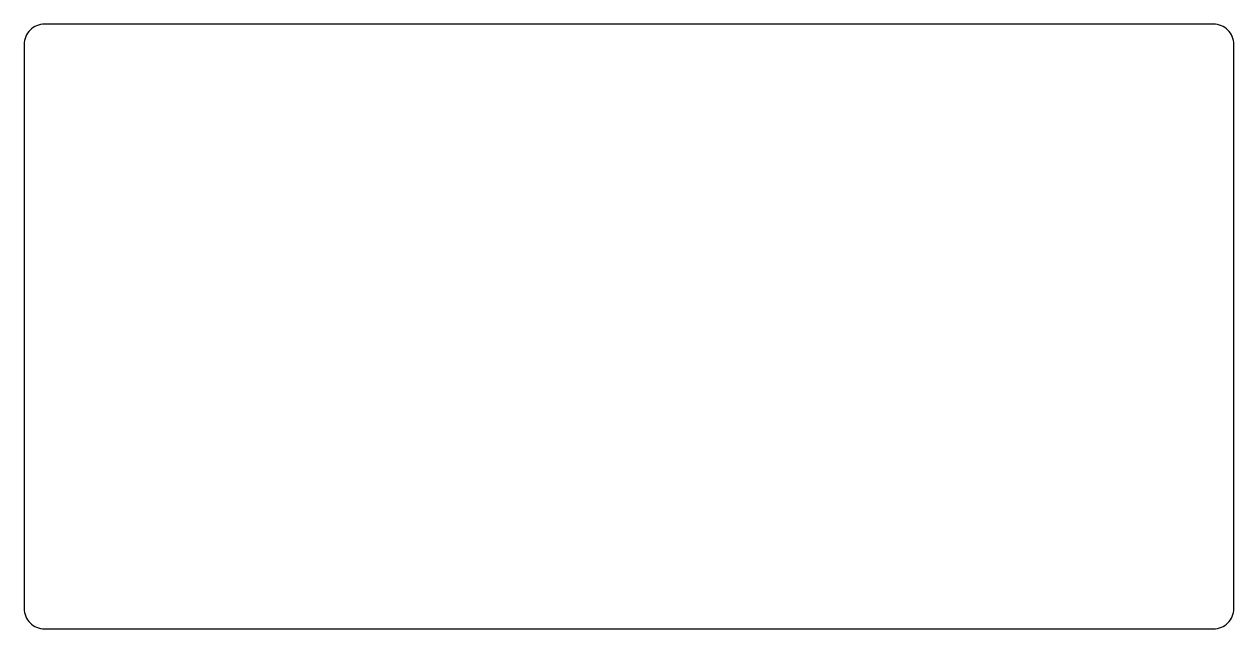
# Model space of a CAD drawing. Header units: millimetres. Extents: x 0 to 120, y 0 to 60.
import ezdxf

# ---------------------------------------------------------------- set-up
doc = ezdxf.new("R2010")
doc.units = ezdxf.units.MM
doc.layers.add('CUT', color=7, linetype='CONTINUOUS')

msp = doc.modelspace()

# ---------------------------------------------------------------- linework, layer by layer
at = {"layer": 'CUT'}
msp.add_lwpolyline([(2, 0), (118, 0, 0.414214), (120, 2), (120, 58, 0.414214), (118, 60), (2, 60, 0.414214), (0, 58), (0, 2, 0.414214)], format="xyb", close=True, dxfattribs=at)

doc.saveas('drawing.dxf')
